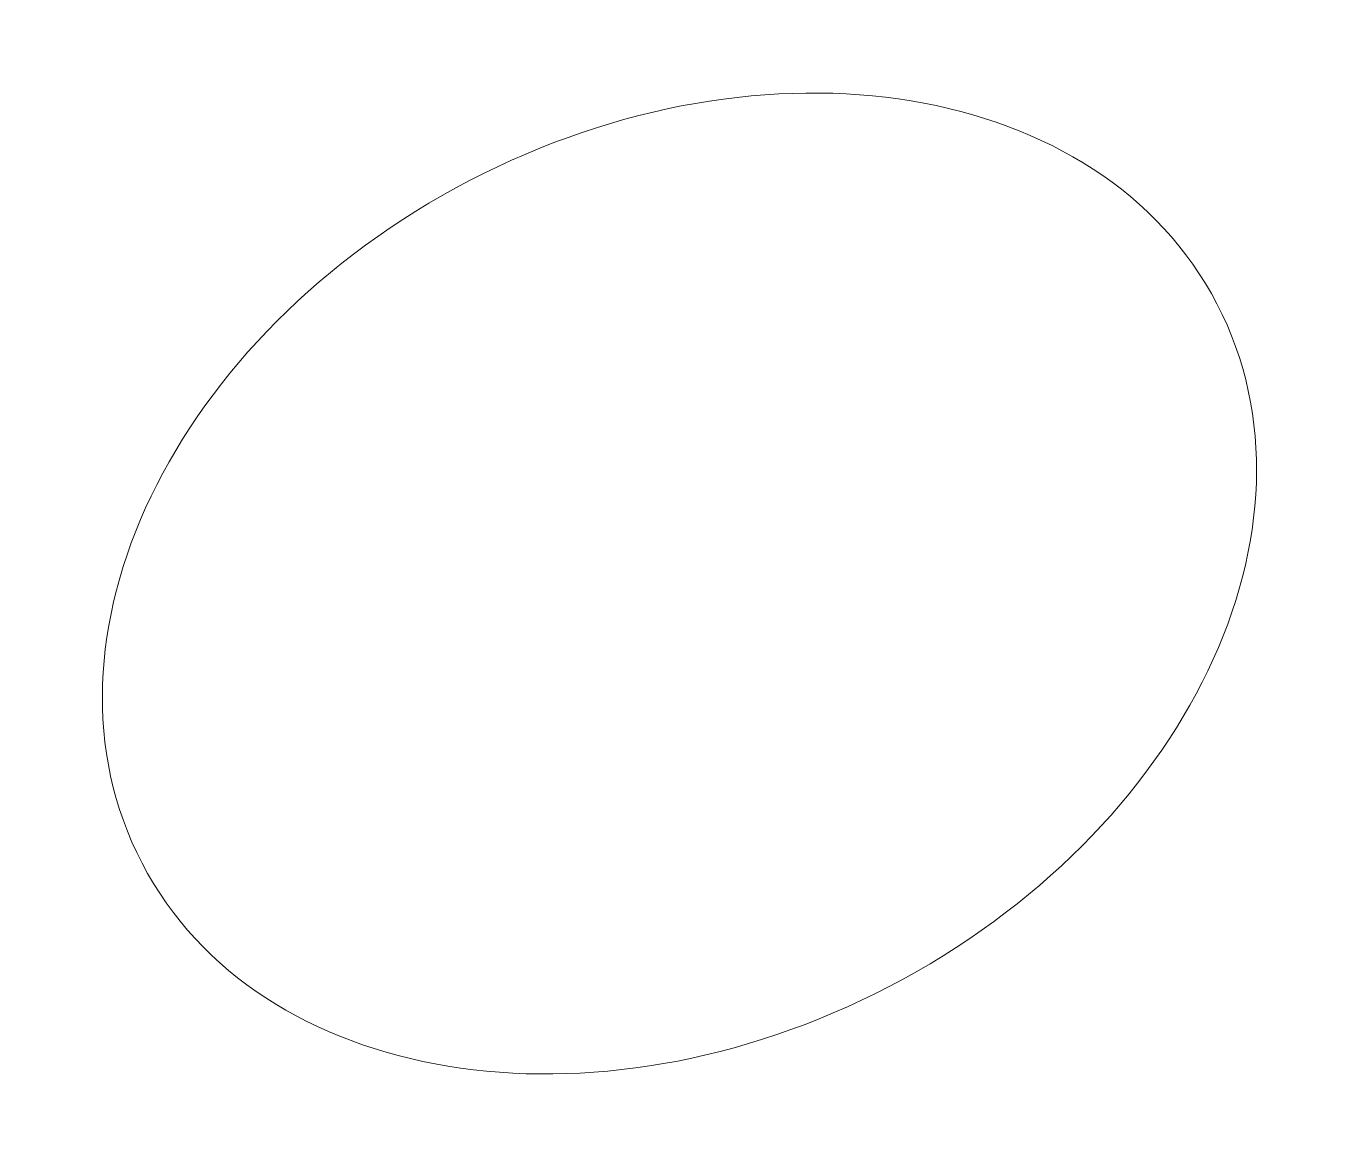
# Model space of a CAD drawing. Header units: millimetres. Extents: x 40.5 to 62, y 30 to 48.4.
import ezdxf

# ---------------------------------------------------------------- set-up
doc = ezdxf.new("R2010")
doc.units = ezdxf.units.MM
doc.header["$LTSCALE"] = 50
doc.layers.add('Rosetta-F-Visible', color=7, linetype='Continuous', lineweight=5)

msp = doc.modelspace()

# ---------------------------------------------------------------- wipeouts: each hides what was drawn before it
at = {"color": 255, "linetype": 'Continuous', "lineweight": 5, "transparency": 33554687}
msp.add_wipeout([(54.703, 32.578), (53.817, 32.158), (52.906, 31.805), (51.98, 31.524), (51.045, 31.318), (50.113, 31.187), (49.192, 31.134), (48.29, 31.159), (47.417, 31.262), (46.581, 31.441), (45.789, 31.696), (45.05, 32.023), (44.371, 32.419), (43.757, 32.881), (43.216, 33.404), (42.752, 33.984), (42.37, 34.613), (42.074, 35.288), (41.865, 36), (41.747, 36.743), (41.72, 37.511), (41.785, 38.295), (41.941, 39.088), (42.187, 39.882), (42.519, 40.67), (42.936, 41.444), (43.433, 42.197), (44.005, 42.921), (44.646, 43.61), (45.352, 44.257), (46.113, 44.855), (46.925, 45.399), (47.777, 45.884), (48.663, 46.304), (49.574, 46.657), (50.501, 46.937), (51.435, 47.144), (52.368, 47.275), (53.289, 47.328), (54.19, 47.303), (55.064, 47.2), (55.9, 47.021), (56.692, 46.766), (57.431, 46.439), (58.11, 46.043), (58.723, 45.581), (59.264, 45.058), (59.728, 44.478), (60.11, 43.848), (60.407, 43.174), (60.616, 42.462), (60.734, 41.718), (60.761, 40.951), (60.696, 40.167), (60.54, 39.374), (60.294, 38.58), (59.961, 37.792), (59.545, 37.018), (59.048, 36.265), (58.476, 35.541), (57.834, 34.852), (57.129, 34.205), (56.367, 33.607), (55.556, 33.063)], dxfattribs=at).dxf.layer = 'Rosetta-F-Visible'

# ---------------------------------------------------------------- next in the draw order: linework, layer by layer
at = {"layer": 'Rosetta-F-Visible', "color": 7, "linetype": 'Continuous', "lineweight": 5, "transparency": 33554687}
msp.add_ellipse((51.24, 39.231), major_axis=(8.87, 4.617), ratio=0.75, dxfattribs=at)

doc.saveas('drawing.dxf')
